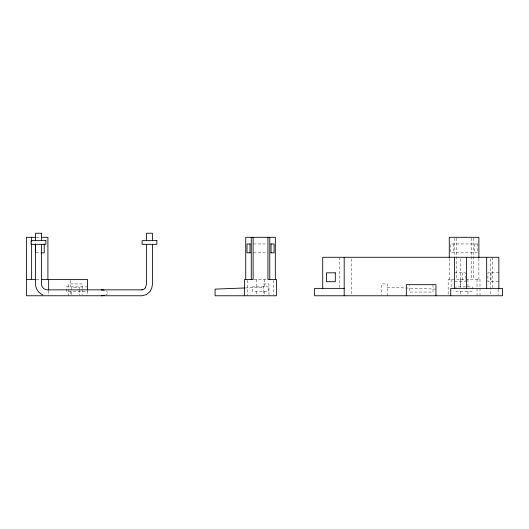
<?xml version="1.0" encoding="UTF-8"?>
<svg xmlns="http://www.w3.org/2000/svg" width="529" height="529" viewBox="0 0 529 529"><rect width="100%" height="100%" fill="white"/><g stroke="black" fill="none" stroke-linecap="round" stroke-linejoin="round"><path stroke-width="0.4" stroke-dasharray="2.65 1.98" d="M107.671 293.099L107.671 292.524M107.169 293.979L106.66 294.415M106.534 294.501L105.84 294.891M245.39 287.948L263.396 287.26M36.514 237.296L40.588 237.296M253.556 243.962L267.509 243.962M36.137 252.842L40.178 252.842M253.556 252.842L267.509 252.842M454.437 272.825L465.348 272.825L465.348 281.712L455.218 281.712M498.847 272.825L487.943 272.825L487.943 281.712L498.847 281.712M36.316 279.491L40.588 279.491M253.953 279.491L267.112 279.491M87.516 286.89L66.423 286.89L66.423 291.334L87.516 291.334M465.665 286.89L455.938 286.89L455.938 291.334L472.218 291.334L472.218 289.852M467.444 286.89L472.218 286.89L472.218 289.112M387.195 287.26L435.493 289.112M106.25 290.943L107.248 291.73M498.106 289.224L498.106 294.951M492.479 257.286L492.479 287.551M490.965 272.825L490.965 281.712M490.707 258.919L490.707 294.951M479.995 295.771L479.995 279.491L448.162 279.491L448.162 295.771M478.884 258.397L478.884 279.491M477.032 279.491L477.032 295.771M474.592 243.962L474.592 252.842M473.329 238.11L473.329 279.491M471.478 238.11L471.478 279.491M467.967 279.491L467.967 286.89M467.967 291.334L467.967 295.771M462.32 272.825L462.32 281.712M460.805 258.919L460.805 287.551M460.19 279.491L460.19 286.89M460.19 291.334L460.19 295.771M456.679 238.11L456.679 279.491M454.828 238.11L454.828 256.77M453.565 243.962L453.565 252.842M451.125 279.491L451.125 287.631M449.273 258.397L449.273 279.491M432.993 284.668L432.993 292.074L409.314 292.074L409.307 285.495M387.195 295.771L387.195 283.928L381.64 283.928L381.64 294.984M351.587 258.919L351.587 294.951M339.75 257.286L339.75 287.551M273.486 280.304L273.486 294.957M268.95 294.984L268.95 283.928L263.396 283.928L263.396 295.771M264.414 279.491L264.414 286.89M264.414 291.334L264.414 295.771M256.644 279.491L256.644 286.89M256.644 291.334L256.644 295.771M247.579 280.304L247.579 295.771M87.516 290.89L87.516 295.771M82.147 288.669L82.147 283.928L68.823 283.928L68.823 295.771M82.147 289.456L82.147 294.984M79.185 289.112L79.185 287.26L71.785 287.26L71.785 295.03M79.185 289.581L79.185 295.03M70.674 280.31L70.674 286.89M70.674 291.334L70.674 295.771M48.655 290.89L48.655 295.771M477.621 243.962L450.536 243.962L450.536 252.842L477.621 252.842L477.621 243.962M268.672 286.89L252.386 286.89L252.386 291.334L268.672 291.334L268.672 286.89"/><path stroke-width="0.79" d="M150.183 291.241L151.717 288.245L152.431 284.609L152.445 244.332M145.336 287.836L146.526 284.119L146.526 244.332M145.237 287.974L143.908 289.218L142.288 289.819M35.701 237.296L26.45 237.296L26.45 295.771L142.122 295.764L146.54 294.534L150.005 291.479M104.233 295.447L101.409 295.771M142.182 289.832L141.772 289.852M244.57 287.981L215.105 289.112L215.105 295.771L276.442 295.771L276.442 279.491L267.932 279.491L267.932 237.296M41.421 233.229L35.569 233.229L35.536 240.629M41.401 237.296L47.914 237.296L47.914 279.491M250.27 243.962L246.99 243.962L246.99 252.842L250.27 252.842M270.788 243.962L274.075 243.962L274.075 252.842L270.788 252.842M40.984 252.842L44.211 252.842L44.211 243.962M26.45 279.491L35.701 279.491M41.255 279.491L87.516 279.491L87.516 290.071M344.187 288.371L314.583 288.371L314.583 295.771L502.55 295.771L502.55 288.371L450.734 288.371L450.734 295.771M141.818 289.852L47.379 289.852C44.211 289.932 41.374 287.095 41.454 283.928L41.454 244.332M101.409 289.852L104.14 290.15M101.806 289.859L102.004 289.866M42.928 294.904C38.538 293.185 35.476 288.642 35.536 283.928L35.536 244.332M498.847 288.371L498.847 257.286L322.723 257.286L322.723 288.371M486.68 257.286L486.68 288.371M478.884 257.583L478.884 237.296L449.273 237.296L449.273 257.583M466.611 257.286L466.611 288.371M454.437 257.286L454.437 288.371M435.949 295.771L435.949 284.668L406.345 284.668L406.345 295.771M344.187 257.286L344.187 295.771M275.331 279.491L275.331 237.296L245.727 237.296L245.727 279.491M271.046 243.962L271.046 252.842M269.783 237.296L269.783 279.491M253.127 237.296L253.127 279.491L244.616 279.491L244.616 295.771M251.275 237.296L251.275 279.491M250.019 243.962L250.019 252.842M152.445 240.629L152.445 233.229L146.559 233.229L146.526 240.629M48.655 279.491L48.655 290.071M41.454 233.229L41.454 240.629M35.331 243.962L35.331 252.842M31.634 237.296L31.634 241.356M31.634 243.79L31.634 279.491M45.884 240.629L31.105 240.629L31.092 244.332L45.884 244.332L45.897 240.629M156.875 240.629L142.096 240.629L142.083 244.332L156.875 244.332L156.888 240.629M335.307 272.825L326.426 272.825L326.426 281.712L335.307 281.712L335.307 272.825"/></g></svg>
